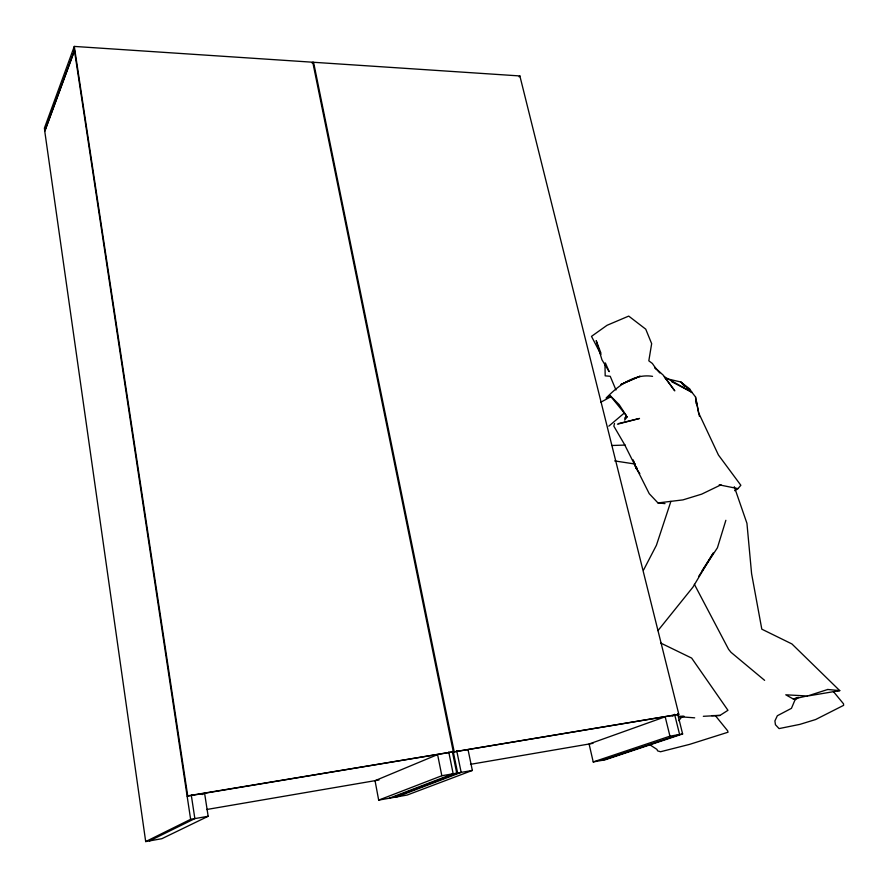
<?xml version="1.0" encoding="UTF-8"?>
<svg xmlns="http://www.w3.org/2000/svg" width="888" height="888" viewBox="0 0 888 888"><rect width="100%" height="100%" fill="white"/><g stroke="black" fill="none" stroke-linecap="round" stroke-linejoin="round"><path stroke-width="1.33" d="M696.103 403.651L695.537 396.969L691.896 392.285L680.785 381.995L665.412 378.388M614.507 423.476L613.841 426.151L624.453 444.366L649.239 493.684L657.964 502.93L665.001 503.629M652.536 376.346C634.354 373.36 618.026 385.758 606.127 398.101L610.123 395.593L619.169 404.628L626.018 415.196L624.697 420.102L627.394 416.55L625.008 417.982M725.862 520.301L717.426 547.774L698.567 576.534M670.895 501.354L656.41 545.276L643.678 569.83M468.02 749.539L472.349 770.44L407.204 795.038L393.428 797.491L457.62 773.004L312.765 62.227L74.292 46.42L44.4 128.15L44.833 131.169L74.481 50.705L73.993 47.475L190.631 819.324L145.688 841.58L44.744 131.169L74.392 50.694M312.176 63.181L312.765 62.227M312.987 63.237L313.575 62.282L519.869 75.946L678.832 714.341L453.335 751.981L678.832 714.341M702.175 570.551L713.286 553.024L692.951 587.123L657.953 630.624M678.776 720.668L682.195 716.472M519.136 76.834L519.869 75.946M734.676 490.698L737.972 488.622L740.847 485.27L718.425 455L698.501 412.565L695.537 396.969M624.353 412.987L608.802 426.162M797.946 697.813L794.882 700.21L791.441 708.346L777.344 715.739L774.913 720.923L775.435 724.708L779.065 728.593L799.866 724.375L815.617 719.535L843.6 705.361L843.533 703.84L833.466 691.619M703.329 716.305L719.946 715.439L727.96 710.3L691.641 658.075L660.705 643.045M187.723 795.859L187.135 796.181L453.28 751.781L187.723 795.859L74.292 46.42M600.821 402.209L611.177 396.57M191.342 795.482L191.93 795.16M202.198 794.571L204.606 793.284L208.158 816.283L161.838 838.705L145.688 841.58M149.573 840.892L194.861 818.592L191.309 795.282M721.056 484.793L701.675 494.15L682.95 499.889L657.964 502.93M456.876 751.392L457.709 751.048M441.836 775.735L437.595 754.589L375.036 780.674L378.677 800.11L441.836 775.735L456.732 773.159L452.303 751.403M389.266 798.234L453.169 773.77L448.762 752.036M456.732 773.159L392.596 797.635L378.677 800.11M396.747 796.902L461.161 772.382L456.721 750.66M672.205 716.117L674.802 715.195M669.952 736.163L665.179 716.794L589.088 744.011L593.217 761.937L669.952 736.163L682.628 733.965L677.6 713.763M793.317 699.023L807.092 695.97L785.769 694.805L793.317 699.023L798.334 697.346M602.353 760.306L679.598 734.487L674.591 714.307M682.628 733.965L605.216 759.795L593.217 761.937M617.449 424.209L639.504 418.459L618.425 423.598M190.631 819.324L208.158 816.283M457.62 773.004L472.349 770.44M206.66 809.512L378.998 779.997M470.496 764.324L592.995 743.334M611.954 445.487L625.241 445.077M684.115 716.361L678.599 716.494L684.093 716.472M711.677 715.65L719.946 715.439M836.984 690.642L839.748 690.631L791.93 643.955L761.804 629.17L751.592 573.659L746.941 523.321L734.276 486.724M678.576 716.649L694.682 717.837M614.685 460.916L635.431 464.091M719.191 484.848L737.972 488.622M671.428 381.551L691.896 392.285L664.28 376.756L674.791 390.853L663.347 375.28L654.645 367.31L659.84 372.982M649.572 744.599L656.931 749.383L657.597 750.871L660.539 751.748L689.632 744.366L728.027 732.223L727.627 730.78L715.628 715.961M764.624 680.352L731.024 652.336L728.571 649.283L694.361 584.282M654.645 367.31L656.121 368.909L652.369 363.458L648.817 360.839L651.659 343.667L645.743 329.171L628.715 316.095L607.059 325.286L591.486 336.374L600.943 354.523M684.248 386.213L680.785 381.995L689.787 388.933L691.763 392.552M610.123 395.593L626.018 415.196M633.888 461.893L636.074 468.165L639.826 473.57M635.741 466.211L637.196 468.476M615.972 389.987L610.223 376.279L605.183 375.846L604.961 363.159M605.461 363.114L609.157 371.661L601.942 359.773L596.203 340.626L600.943 353.147M633.2 459.862L636.074 468.165M313.575 62.282L454.168 751.637M696.347 400.988L699.455 416.439M639.926 376.257L621.023 384.426L639.926 376.257M827.76 689.476L807.225 696.092L839.748 690.631L827.76 689.476"/></g></svg>
